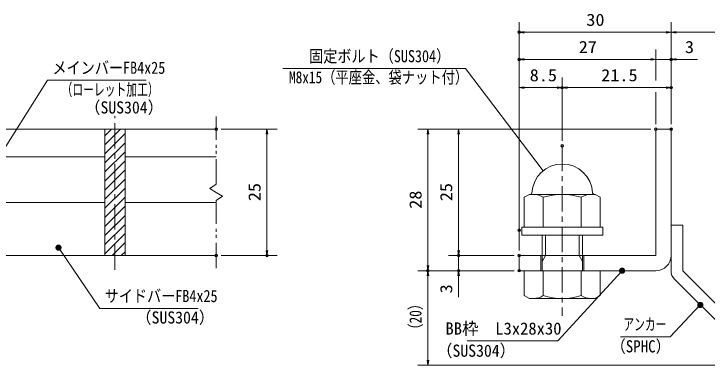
# Model space of a CAD drawing. Units: millimetres, scale not verified, with parts at other scales. Extents: x -1050 to 1050, y -742 to 742.
# Drawn here: x -345 to 340, y -485 to -137 of the extents above; entities that cross this region are included whole.
import ezdxf
from ezdxf.enums import TextEntityAlignment as Align

# ---------------------------------------------------------------- set-up
doc = ezdxf.new("R2010")
doc.units = ezdxf.units.MM
doc.header["$LTSCALE"] = 5
doc.header["$PDMODE"] = 32
doc.header["$PDSIZE"] = 2.5
doc.linetypes.add('CHAIN1', pattern=[8, 5, -1, 1, -1])
doc.linetypes.add('DOUBLE_CHAIN1', pattern=[8.8, 5, -1, 0.6, -0.6, 0.6, -1])
for name, color, linetype, lineweight in [('0-1_寸法注釈', 2, 'Continuous', 9), ('0-2_0', 2, 'Continuous', 9), ('0-3_DEFPOINTS', 134, 'Continuous', 9), ('0-4_蓋', 5, 'Continuous', 9), ('0-5_ハッチング', 4, 'Continuous', 9), ('0-6_想像線', 134, 'DOUBLE_CHAIN1', 9), ('0-7_中心線', 6, 'CHAIN1', 9), ('0-8_締付部品', 7, 'Continuous', 9), ('0-9_枠', 7, 'Continuous', 9), ('0-B_アンカー', 7, 'Continuous', 9)]:
    doc.layers.add(name, color=color, linetype=linetype, lineweight=lineweight)
doc.styles.add('ＭＳ ゴシック', font='')
doc.styles.get('ＭＳ ゴシック').set_extended_font_data('MS Gothic')

# ---------------------------------------------------------------- blocks, each defined once
blk = doc.blocks.new('_OPEN')
at = {"layer": '0-2_0'}
blk.add_line((0, 0), (-5, 0), dxfattribs=at)
blk.add_lwpolyline([(-5, 0.833), (0, 0), (-5, -0.833)], dxfattribs=at)
blk = doc.blocks.new('A$C6EB770D1')
at = {"layer": '0-B_アンカー'}
for p, q in [((130.257, 96.52), (45.237, 11.5)), ((138.388, 88.388), (130.257, 96.52)), ((138.388, 88.388), (53.368, 3.368)), ((0, 11.5), (45.237, 11.5)), ((0, 11.5), (0, 0)), ((0, 0), (45.237, 0))]:
    blk.add_line(p, q, dxfattribs=at)
blk.add_arc((45.237, 11.5), 11.5, 270, 315, dxfattribs=at)
blk = doc.blocks.new('A$C137235B9')
at = {"layer": '0-8_締付部品'}
for p, q in [((50.87, 77.528), (47.967, 72.5)), ((50.87, 77.528), (80.467, 77.528)), ((80.467, 80), (80.467, 0)), ((88.467, 80), (80.467, 80)), ((88.467, 80), (88.467, 0)), ((123.467, 2.472), (123.467, 77.528)), ((148.064, 77.528), (123.467, 77.528)), ((148.064, 77.528), (150.967, 72.5)), ((47.967, 72.5), (47.967, 7.5)), ((150.967, 7.5), (150.967, 72.5)), ((50.87, 58.764), (80.467, 58.764)), ((88.467, 60), (123.467, 60)), ((108.467, 56.615), (88.467, 56.615)), ((114.33, 60), (108.467, 56.615)), ((108.467, 20), (108.467, 60)), ((148.064, 58.764), (123.467, 58.764)), ((50.87, 21.236), (80.467, 21.236)), ((108.467, 23.385), (88.467, 23.385)), ((114.33, 20), (108.467, 23.385)), ((148.064, 21.236), (123.467, 21.236)), ((88.467, 20), (123.467, 20)), ((50.87, 2.472), (47.967, 7.5)), ((148.064, 2.472), (150.967, 7.5)), ((50.87, 2.472), (80.467, 2.472)), ((88.467, 0), (80.467, 0)), ((148.064, 2.472), (123.467, 2.472))]:
    blk.add_line(p, q, dxfattribs=at)
at = {"layer": '0-8_締付部品', "color": 6, "linetype": 'CHAIN1'}
blk.add_line((0, 40), (167.946, 40), dxfattribs=at)
at = {"layer": '0-8_締付部品'}
for centre, radius, start, end in [((47.967, 40), 30, 92.7294, 267.2706), ((46.467, 71.464), 1.5, 272.7294, 0), ((64.58, 68.146), 16.613, 180, 214.38425), ((134.354, 68.146), 16.613, 325.61575, 0), ((110.064, 40), 62.097, 162.41205, 197.58795), ((88.87, 40), 62.097, 342.41205, 17.58795), ((64.58, 11.854), 16.613, 145.61575, 180), ((134.354, 11.854), 16.613, 0, 34.38425), ((46.467, 8.536), 1.5, 0, 87.2706)]:
    blk.add_arc(centre, radius, start, end, dxfattribs=at)
at = {"layer": '0-9_枠'}
for p, q in [((108.467, 61.25), (123.467, 61.25)), ((108.467, 18.75), (123.467, 18.75))]:
    blk.add_line(p, q, dxfattribs=at)
blk = doc.blocks.new('_Dot')
at = {"layer": '0-2_0'}
for p, q in [((-2.5, 0), (-5, 0)), ((2.445, 0.5), (-2.445, 0.5)), ((1.997, 1.5), (-1.997, 1.5)), ((2.289, -0.995), (-2.289, -0.995)), ((1.499, -1.995), (-1.499, -1.995))]:
    blk.add_line(p, q, dxfattribs=at)
for points in [[(2.5, 0), (2.48, 0.313), (2.421, 0.622), (2.324, 0.92), (2.191, 1.204), (2.023, 1.469), (1.822, 1.711), (1.594, 1.926), (1.34, 2.111), (1.064, 2.262), (0.773, 2.378), (0.468, 2.456), (0.157, 2.495), (-0.157, 2.495), (-0.468, 2.456), (-0.773, 2.378), (-1.064, 2.262), (-1.34, 2.111), (-1.594, 1.926), (-1.822, 1.711), (-2.023, 1.469), (-2.191, 1.204), (-2.324, 0.92), (-2.421, 0.622), (-2.48, 0.313), (-2.5, 0), (0, 0)], [(-2.5, 0), (-2.48, -0.313), (-2.421, -0.622), (-2.324, -0.92), (-2.191, -1.204), (-2.023, -1.469), (-1.822, -1.711), (-1.594, -1.926), (-1.34, -2.111), (-1.064, -2.262), (-0.773, -2.378), (-0.468, -2.456), (-0.157, -2.495), (0.157, -2.495), (0.468, -2.456), (0.773, -2.378), (1.064, -2.262), (1.34, -2.111), (1.594, -1.926), (1.822, -1.711), (2.023, -1.469), (2.191, -1.204), (2.324, -0.92), (2.421, -0.622), (2.48, -0.313), (2.5, 0), (0, 0)]]:
    blk.add_lwpolyline(points, close=True, dxfattribs=at)

msp = doc.modelspace()

# ---------------------------------------------------------------- linework, layer by layer
at = {"layer": '0-1_寸法注釈'}
for p, q in [((153.93, -371.308), (153.93, -145.474)), ((303.93, -246.308), (303.93, -145.474)), ((303.93, -246.308), (303.93, -145.474)), ((298.93, -155.474), (158.93, -155.474)), ((308.93, -155.474), (395.45, -155.474)), ((288.93, -203.263), (288.93, -172.4)), ((283.93, -182.4), (158.93, -182.4)), ((283.93, -182.4), (278.93, -182.4)), ((288.93, -182.4), (303.93, -182.4)), ((308.93, -182.4), (330.043, -182.4)), ((153.93, -346.308), (153.93, -200.296)), ((196.43, -262.841), (196.43, -200.296)), ((196.43, -262.841), (196.43, -200.296)), ((303.93, -246.308), (303.93, -200.296)), ((158.93, -210.296), (191.43, -210.296)), ((201.43, -210.296), (298.93, -210.296)), ((288.93, -246.308), (288.93, -214.866)), ((-140.45, -251.308), (-85.285, -251.308)), ((283.93, -251.308), (53.705, -251.308)), ((283.93, -251.308), (84.081, -251.308)), ((-95.285, -256.308), (-95.285, -371.308)), ((63.705, -256.308), (63.705, -386.308)), ((94.081, -256.308), (94.081, -371.308)), ((94.081, -371.308), (94.081, -366.308)), ((-140.45, -376.308), (-85.285, -376.308)), ((148.93, -376.308), (84.081, -376.308)), ((148.93, -376.308), (84.081, -376.308)), ((94.081, -376.308), (94.081, -391.308)), ((148.93, -391.308), (53.705, -391.308)), ((148.93, -391.308), (53.705, -391.308)), ((63.705, -479.697), (63.705, -396.308)), ((148.93, -391.308), (84.081, -391.308)), ((94.081, -396.308), (94.081, -417.422)), ((387.318, -484.697), (53.705, -484.697))]:
    msp.add_line(p, q, dxfattribs=at)
for points in [[(-79.731, -191.268), (100.913, -191.268), (177.646, -292.417)], [(-214.764, -202.917), (-311.954, -202.917), (-365.465, -287.166)], [(-163.143, -428.617), (-260.333, -428.617), (-300.643, -369.297)], [(102.643, -460.789), (192.011, -460.789), (254.883, -392.041)], [(254.059, -456.561), (303.113, -456.561), (332.077, -425.87)]]:
    msp.add_lwpolyline(points, dxfattribs=at)
at = {"layer": '0-3_DEFPOINTS'}
for p in [(153.93, -155.474), (153.93, -182.4), (303.93, -182.4), (196.43, -210.296), (303.93, -210.296), (-145.45, -251.308), (288.93, -251.308), (303.93, -251.308), (303.93, -251.308), (196.43, -267.841), (153.93, -351.308), (153.93, -351.308), (-145.45, -376.308), (-95.285, -376.308), (94.081, -376.308), (153.93, -376.308), (63.705, -391.308), (94.081, -391.308), (153.93, -391.308)]:
    msp.add_point(p, dxfattribs=at)
at = {"layer": '0-4_蓋'}
for p, q in [((-845.45, -251.308), (-145.45, -251.308)), ((-255.45, -251.308), (-235.45, -251.308)), ((-255.45, -251.308), (-255.45, -376.308)), ((-235.45, -376.308), (-235.45, -251.308)), ((-360.45, -278.808), (-255.45, -278.808)), ((-235.45, -278.808), (-145.45, -278.808)), ((-360.45, -323.808), (-255.45, -323.808)), ((-235.45, -323.808), (-145.45, -323.808)), ((-845.45, -376.308), (-145.45, -376.308)), ((-255.45, -376.308), (-235.45, -376.308))]:
    msp.add_line(p, q, dxfattribs=at)
at = {"layer": '0-5_ハッチング'}
for p, q in [((-255.45, -257.774), (-248.984, -251.308)), ((-255.45, -266.754), (-240.004, -251.308)), ((-255.45, -275.735), (-235.45, -255.735)), ((-255.45, -284.715), (-235.45, -264.715)), ((-255.45, -293.695), (-235.45, -273.695)), ((-255.45, -302.676), (-235.45, -282.676)), ((-255.45, -311.656), (-235.45, -291.656)), ((-255.45, -320.636), (-235.45, -300.636)), ((-255.45, -329.616), (-235.45, -309.616)), ((-255.45, -338.597), (-235.45, -318.597)), ((-255.45, -347.577), (-235.45, -327.577)), ((-255.45, -356.557), (-235.45, -336.557)), ((-255.45, -365.537), (-235.45, -345.537)), ((-255.45, -374.518), (-235.45, -354.518)), ((-248.261, -376.308), (-235.45, -363.498)), ((-239.28, -376.308), (-235.45, -372.478))]:
    msp.add_line(p, q, dxfattribs=at)
msp.add_lwpolyline([(-235.45, -251.308), (-255.45, -251.308), (-255.45, -376.308), (-235.45, -376.308)], close=True, dxfattribs=at)
at = {"layer": '0-6_想像線'}
for p, q in [((-145.45, -305.859), (-145.45, -238.808)), ((-139.157, -317.545), (-145.45, -313.808)), ((-145.45, -321.757), (-139.157, -317.545)), ((-145.45, -388.808), (-145.45, -321.757))]:
    msp.add_line(p, q, dxfattribs=at)
msp.add_lwpolyline([(-145.45, -305.859), (-151.743, -310.072), (-145.45, -313.808)], dxfattribs=at)
at = {"layer": '0-7_中心線'}
msp.add_line((-245.45, -390.535), (-245.45, -238.606), dxfattribs=at)
at = {"layer": '0-9_枠'}
for p, q in [((288.93, -251.308), (303.93, -251.308)), ((288.93, -376.308), (288.93, -251.308)), ((303.93, -251.308), (303.93, -376.308)), ((153.93, -376.308), (288.93, -376.308)), ((153.93, -376.308), (153.93, -391.308)), ((153.93, -391.308), (288.93, -391.308))]:
    msp.add_line(p, q, dxfattribs=at)
msp.add_arc((288.93, -376.308), 15, 270, 0, dxfattribs=at)

# ---------------------------------------------------------------- block references
at = {"layer": '0-1_寸法注釈'}
for name, p, rotation in [('_OPEN', (153.93, -155.474), 180), ('_OPEN', (303.93, -155.474), 180), ('_OPEN', (153.93, -182.4), 180), ('_OPEN', (303.93, -182.4), 180), ('_OPEN', (153.93, -210.296), 180), ('_OPEN', (196.43, -210.296), 180), ('_OPEN', (-95.285, -251.308), 90), ('_OPEN', (63.705, -251.308), 90), ('_OPEN', (94.081, -251.308), 90), ('_Dot', (-301.215, -368.477), 124.85308), ('_OPEN', (-95.285, -376.308), 270), ('_OPEN', (94.081, -376.308), 270), ('_OPEN', (94.081, -376.308), 270), ('_OPEN', (63.705, -391.308), 270), ('_Dot', (255.564, -391.308), 47.10573), ('_OPEN', (63.705, -391.308), 90), ('_OPEN', (94.081, -391.308), 90), ('_Dot', (332.776, -425.154), 45.68596), ('_OPEN', (63.705, -484.697), 270)]:
    msp.add_blockref(name, p, dxfattribs=dict(at, rotation=rotation))
for p in [(303.93, -155.474), (288.93, -182.4), (288.93, -182.4), (196.43, -210.296), (303.93, -210.296)]:
    msp.add_blockref('_OPEN', p, dxfattribs=at)
at = {"layer": '0-8_締付部品', "rotation": 270}
msp.add_blockref('A$C137235B9', (156.43, -267.841), dxfattribs=at)
at = {"layer": '0-B_アンカー', "rotation": 270}
msp.add_blockref('A$C6EB770D1', (303.93, -346.308), dxfattribs=at)

# ---------------------------------------------------------------- texts
at = {"layer": '0-1_寸法注釈', "color": 7, "style": 'ＭＳ ゴシック'}
for s, height, width, p in [('30', 12.02, 1.1, (220.197, -152.787)), ('27', 12.02, 1.1, (212.697, -179.713)), ('3', 12.02, 1.1, (317.62, -179.713)), ('固定ボルト（SUS304）', 12.03, 0.85, (-53.637, -188.791)), ('メインバーFB4x25', 12.03, 0.85, (-307.177, -200.23)), ('M8x15（平座金、袋ナット付）', 12.02, 0.8, (-73.462, -209.625)), ('8.5', 12.02, 1.1, (164.263, -207.609)), ('21.5', 12.02, 1.1, (234.897, -207.609)), ('（ローレット加工）', 12.02, 0.65, (-298.177, -221.785)), ('（SUS304）', 12.02, 0.95, (-275.33, -239.449)), ('サイドバーFB4x25', 12.03, 0.85, (-255.556, -425.93)), ('（SUS304）', 12.02, 0.95, (-224.847, -447.174)), ('アンカー', 12.02, 0.65, (256.765, -453.874)), ('（SPHC）', 12.03, 0.9, (244.404, -475.727)), ('（SUS304）', 12.02, 0.95, (72.418, -479.984))]:
    msp.add_text(s, height=height, dxfattribs=dict(at, width=width)).set_placement(p, align=Align.BOTTOM_LEFT)
for s, width, p in [('25', 1.1, (-97.972, -322.542)), ('25', 1.1, (91.394, -322.542)), ('28', 1.1, (61.017, -330.042)), ('3', 1.1, (91.394, -413.732)), ('（20）', 0.8, (61.017, -456.517))]:
    msp.add_text(s, height=12.02, rotation=90, dxfattribs=dict(at, width=width)).set_placement(p, align=Align.BOTTOM_LEFT)
msp.add_text('BB枠\u3000L3x28x30', height=12.03, dxfattribs=at).set_placement((81.036, -458.102), align=Align.BOTTOM_LEFT)

doc.saveas('drawing.dxf')
